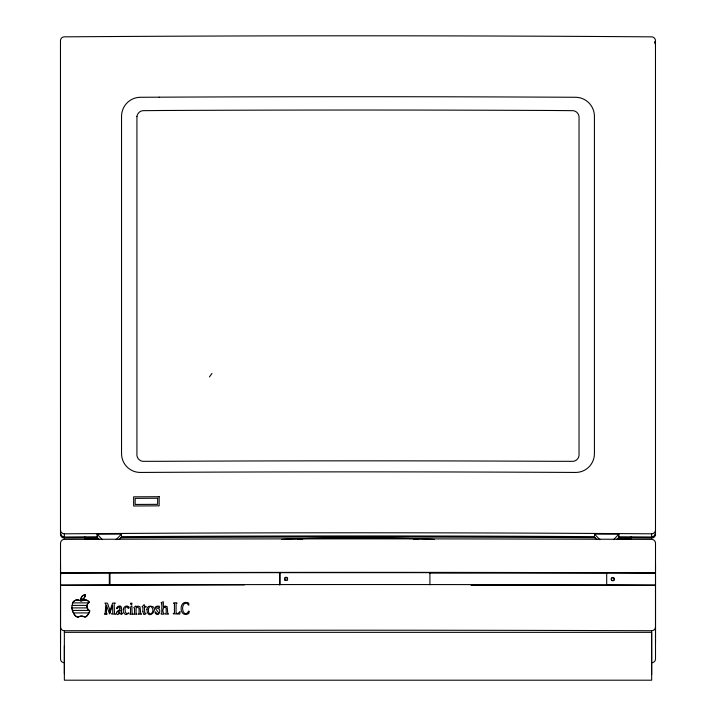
<?xml version="1.0" encoding="UTF-8"?>
<svg xmlns="http://www.w3.org/2000/svg" width="716" height="716" viewBox="0 0 716 716"><rect width="100%" height="100%" fill="white"/><g stroke="black" fill="none" stroke-linecap="round" stroke-linejoin="round"><path stroke-width="1.07" d="M60.52 642.825L60.52 563.752M64.359 673.846L64.359 630.733A3.849 3.831 -59.9 0 1 60.52 626.903M279.974 584.874L279.974 572.693M651.667 674.642L651.632 630.733A3.849 3.831 59.9 0 0 655.516 626.903M655.507 642.825L655.507 563.752M109.987 613.209L110.022 610.623L107.525 603.194L104.939 603.042L105.87 604.411L105.154 613.612C101.914 614.543 109.745 614.4 106.424 613.666L106.487 605.342L109.557 613.907L112.573 605.36L112.77 613.111L111.58 613.979L115.544 614.167L114.462 613.272L114.202 604.743L114.247 603.83L115.303 603.069L112.6 603.096L110.022 610.623M86.94 606.783L87.164 604.966A4.914 4.914 0 0 1 88.578 602.872L89.285 602.353M71.868 607.231L72.638 602.872A5.146 5.137 0 0 1 79.709 600.509A3.133 3.124 0 0 0 82.635 600.509A5.012 5.012 0 0 1 88.882 601.78L89.178 602.201M86.976 605.906L87.164 605.056A4.923 4.896 -59.9 0 1 89.285 602.254L88.882 601.7A5.039 5.021 -59.9 0 0 82.644 600.447A3.15 3.133 -59.9 0 1 79.709 600.456A5.164 5.137 -59.9 0 0 72.37 603.543M209.43 376.938L211.963 373.439M116.117 539.694L121.451 534.127L97.072 534.127L97.072 539.094L84.873 539.05L84.873 536.812M613.567 539.694L618.901 534.127L594.522 534.127L594.522 537.322L596.804 539.506M119.169 539.506L121.451 537.322L121.451 534.127M616.619 539.506L618.901 537.322M64.333 536.991A3.875 3.84 -32.4 0 1 60.493 533.178A3.875 3.84 -32.4 0 0 64.333 537.009L97.072 536.776M97.072 537.85L64.333 538.065L64.333 533.814L109.736 533.518A1826.91 79.691 0 0 1 606.237 533.518L651.641 533.814L651.641 538.065L618.901 537.85M121.451 536.642L159.167 536.427A1826.91 79.691 0 0 1 556.806 536.436L594.522 536.642M60.52 573.149L109.333 573.024L109.324 585.205L60.52 585.33M64.359 630.733L209.108 630.348A3635.526 158.576 0 0 1 605.978 630.581L651.632 630.733M73.417 612.923L88.954 612.905M429.913 573.122L606.703 573.122M471.056 585.303L606.703 585.303L606.703 572.988L655.507 573.149L655.507 543.238A3.849 3.831 59.9 0 0 651.667 539.399L605.987 539.237A3635.526 158.585 0 0 0 109.987 539.237L64.359 539.39A3.849 3.831 -59.9 0 0 60.52 543.238L60.52 658.926A3.84 3.84 0 0 0 64.359 662.756M72.638 602.872L88.578 602.872M71.976 605.387L87.092 605.387M71.904 607.902L87.146 607.902M88.847 610.417L72.361 610.417L71.868 607.195M64.359 632.335L651.667 632.344L651.667 680.2L64.359 680.2L64.359 645.814M606.703 585.169L655.507 585.33M618.901 536.776L651.641 537.009A3.875 3.84 32.4 0 0 655.48 533.196A3.875 3.84 32.4 0 1 651.641 536.991M73.014 612.126A8.977 8.968 0 0 1 72.361 610.417A8.968 8.932 -59.9 0 0 73.014 612.091L73.48 613.048A17.39 17.372 0 0 0 74.383 614.507A16.701 16.683 0 0 0 75.198 615.617A5.236 5.227 0 0 0 77.31 616.941A1.942 1.933 0 0 0 78.536 616.941A6.471 6.462 0 0 1 81.615 616.172L81.812 616.181A5.37 5.361 0 0 1 84.175 616.834L84.228 616.852A2.229 2.229 0 0 0 86.555 616.315A12.897 12.888 0 0 0 89.715 610.963L87.334 608.394M89.715 610.963L87.755 609.253L86.94 606.703M97.072 537.322L99.354 539.506M594.522 534.127L599.856 539.694M97.072 534.127L102.406 539.694M71.922 608.117L72.039 609.039M655.507 575.261L655.507 658.926A3.84 3.84 0 0 1 651.667 662.756M631.091 536.812L631.091 539.05L618.901 539.094L618.901 534.127M429.913 584.838L429.913 572.657L258.727 572.675A3635.526 158.576 0 0 0 109.987 572.988L109.987 585.169A3635.526 158.576 0 0 1 244.389 584.874M85.258 594.719L85.258 594.79A4.931 4.923 0 0 0 80.819 599.829L80.819 599.766A4.931 4.914 -59.9 0 1 85.258 594.719A4.931 4.914 -59.9 0 1 80.819 599.766M120.709 537.707A1826.91 79.691 0 0 1 595.264 537.707M654.684 42.611A3.866 3.813 73.9 0 1 655.498 44.956M651.641 538.056A3.866 3.813 73.9 0 0 655.498 534.261L655.48 40.696A3.866 3.813 73.9 0 0 651.641 36.856L606.237 36.543A1826.91 79.691 0 0 0 109.736 36.543L64.333 36.838A3.866 3.813 -73.9 0 0 60.475 40.696L60.493 534.261A3.866 3.813 -73.9 0 0 64.333 538.056M655.498 530.001A3.866 3.813 73.9 0 1 651.641 533.796M654.684 41.546A3.875 3.866 -67.1 0 1 655.48 43.891M64.333 533.796A3.866 3.813 -73.9 0 1 60.475 530.001M281.737 539.452A97.537 4.251 0 0 1 434.236 539.452M417.902 539.372A97.537 4.251 0 0 1 413.544 539.515M302.429 539.515A97.537 4.251 0 0 1 298.071 539.372M60.52 585.062A3634.926 158.549 0 0 1 655.507 585.062M60.52 572.881A3635.016 158.558 0 0 1 655.507 572.881M60.52 575.261A3.84 3.84 0 0 1 61.316 572.925M89.715 610.864A12.888 12.843 -59.9 0 1 86.555 616.234A2.237 2.229 -59.9 0 1 84.228 616.78L84.175 616.762A5.397 5.379 -59.9 0 0 81.812 616.109L81.615 616.1A6.507 6.48 -59.9 0 0 78.536 616.888A1.951 1.942 -59.9 0 1 77.31 616.897A5.245 5.227 -59.9 0 1 75.198 615.572A16.701 16.638 -59.9 0 1 74.428 614.534L74.383 614.471A17.381 17.318 -59.9 0 1 73.48 613.003M85.258 594.79A4.931 4.923 0 0 1 80.819 599.829M284.977 580.291A1.522 1.522 0 0 1 284.977 578.134A1.522 1.522 0 0 1 287.134 578.134A1.522 1.522 0 0 1 287.134 580.291M119.966 608C120.87 610.936 115.437 610.506 116.574 613.728A1.19 1.181 0 0 0 117.755 614.57L119.912 613.29L121.29 614.507L122.785 613.263L121.523 613.075L121.398 607.186L120.637 606.148A3.437 3.428 -54.7 0 0 118.426 606.264C117.469 606.255 115.392 609.074 117.272 608.77L118.856 606.649L119.653 606.658L119.966 608M119.984 610.417C120.234 616.771 115.571 610.82 119.984 610.417M130.572 608.636L130.527 613.361L129.82 614.194L133.015 614.185L132.138 613.335L131.896 605.951L129.838 607.544L130.572 608.636M134.572 608.627L134.519 613.361L133.803 614.176L136.971 614.176L136.121 613.308L136.076 608.958L136.505 607.526L137.606 607.061L139.029 608.278L139.092 613.317L138.358 614.167L141.544 614.167L140.694 613.29L140.014 606.738L137.767 606.049L136.058 607.293L135.843 605.96L133.82 607.553L134.572 608.627M142.878 611.482L143.683 614.355C145.554 615.053 147.487 612.144 144.766 613.343L144.39 607.311L146.162 607.016L146.198 606.47L144.453 606.237L144.211 604.537L142.054 606.855L142.914 607.231L142.878 611.482M155.229 612.968C158.29 618.042 162.935 608.824 156.714 607.965L156.67 607.034L157.735 606.398L159.525 607.973L159.265 606.148C151.282 605.736 157.699 610.56 158.728 613.102C156.983 616.691 155.175 609.003 155.229 612.968M161.825 603.83L161.78 613.263C159.158 614.328 163.561 614.4 164.286 613.907C162.246 612.833 162.299 606.533 165.423 607.105L166.13 608.188L166.219 612.744L165.28 614.086L168.475 614.086L167.759 613.182L167.123 606.649L164.957 605.987L163.355 607.231L163.338 601.789L161.1 602.639L161.825 603.83M174.436 604.215L174.427 612.878L173.174 613.8L179.814 614.051L180.083 611.428L178.23 613.317A2.103 2.103 0 0 1 176.7 613.487L176.046 612.404L176.109 603.615C180.155 602.532 170.551 602.425 174.382 603.651L174.436 604.215M279.58 572.657L279.58 584.838L279.598 572.693M189.024 611.831L188.782 613.442C178.723 619.143 178.427 598.218 188.738 603.132L188.818 605.297L186.67 603.06L184.075 603.839L182.822 606.228L182.553 608.51L183.135 611.553L184.594 613.433L186.625 613.71L188.854 610.963L189.024 611.831M136.935 116.502L136.935 455.564A6.73 6.677 -70.5 0 0 142.69 461.319L162.013 461.301A1800.722 78.545 0 0 1 553.96 461.301L573.283 461.319A6.73 6.677 70.5 0 0 579.038 455.564L579.038 116.502A6.73 6.677 70.5 0 0 573.283 110.685L553.96 110.497A1800.722 78.545 0 0 0 162.013 110.497L142.69 110.685A6.73 6.677 -70.5 0 0 136.935 116.502M123.25 609.405L123.429 612.091L124.611 613.898A2.98 2.971 -54.7 0 0 126.499 614.543L129.005 613.021L126.705 613.478L125.461 612.61L124.924 608.528L126.625 606.479L128.397 608.555L128.71 606.676C126.616 604.948 123.385 606.846 123.25 609.405M146.905 609.298C147.8 623.376 161.897 605.19 149.071 606.264A3.464 3.455 -54.7 0 0 147.433 607.732L146.905 609.298M148.57 608.475C147.21 619.054 156.885 611.571 151.004 606.524A1.781 1.772 -54.7 0 0 149.653 606.685L148.57 608.475M130.84 603.203L130.84 604.555L131.69 604.787L131.95 603.194L130.84 603.203M159.167 97.179L140.354 97.278A18.956 18.795 -70.5 0 0 121.541 116.314L121.541 453.613A18.956 18.795 -70.5 0 0 140.354 472.444L159.167 472.345A1826.91 79.691 0 0 1 556.806 472.345L575.619 472.444A18.956 18.795 70.5 0 0 594.423 453.613L594.423 116.314A18.956 18.795 70.5 0 0 575.619 97.278L556.806 97.179A1826.91 79.691 0 0 0 159.167 97.179M159.167 496.707L133.65 496.841L133.65 505.979L159.167 505.845L159.167 496.707M157.654 498.238L135.163 498.363L135.163 504.449L157.654 504.332L157.654 498.238M611.724 580.175L611.33 579.486A1.53 1.522 59.9 0 1 612.941 577.579A1.53 1.522 59.9 0 1 614.185 579.754A1.53 1.522 59.9 0 1 611.724 580.175M611.724 580.291A1.522 1.522 0 0 0 614.274 579.611A1.522 1.522 0 0 0 612.404 577.74A1.522 1.522 0 0 0 611.724 580.291M284.977 579.817A1.522 1.522 0 0 0 287.528 579.137A1.522 1.522 0 0 0 285.657 577.275A1.522 1.522 0 0 0 284.977 579.817"/></g></svg>
